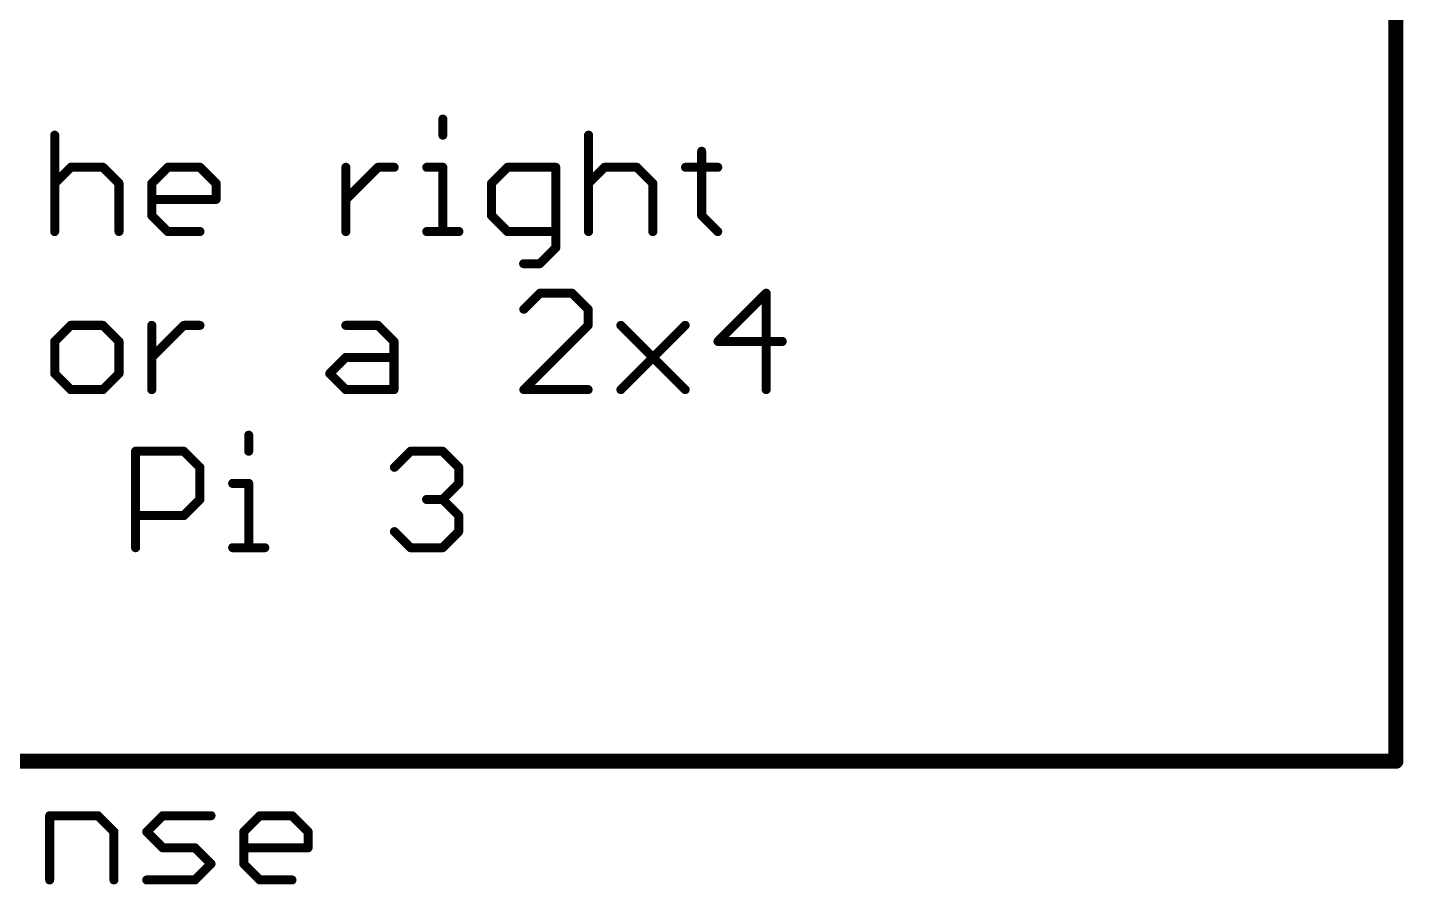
# Model space of a CAD drawing. Extents: x -1 to 129, y -23 to 41.
# Drawn here: x 106.11 to 129.32, y -15.24 to -0.78 of the extents above; entities that cross this region are included whole.
import ezdxf

# ---------------------------------------------------------------- set-up
doc = ezdxf.new("R2010")
doc.units = 0
doc.layers.add('51', color=53, linetype='CONTINUOUS')

msp = doc.modelspace()

# ---------------------------------------------------------------- linework, layer by layer
at = {"layer": '51'}
for points, const_width in [([(129.19, -13.16), (129.19, 36.21)], 0.254), ([(113.1133, -2.3246), (113.1133, -2.5958)], 0.1524), ([(106.5664, -2.5958), (106.5664, -4.2228)], 0.1524), ([(115.5708, -2.5958), (115.5708, -4.2228)], 0.1524), ([(117.4791, -2.867), (117.4791, -3.9516)], 0.1524), ([(106.5664, -3.4093), (106.8376, -3.1381)], 0.1524), ([(106.8376, -3.1381), (107.3799, -3.1381)], 0.1524), ([(107.3799, -3.1381), (107.6511, -3.4093)], 0.1524), ([(108.2036, -3.4093), (108.4747, -3.1381)], 0.1524), ([(108.4747, -3.1381), (109.0171, -3.1381)], 0.1524), ([(109.0171, -3.1381), (109.2882, -3.4093)], 0.1524), ([(111.4779, -4.2228), (111.4779, -3.1381)], 0.1524), ([(111.4779, -3.6805), (112.0202, -3.1381)], 0.1524), ([(112.0202, -3.1381), (112.2914, -3.1381)], 0.1524), ([(112.8422, -3.1381), (113.1133, -3.1381)], 0.1524), ([(113.1133, -3.1381), (113.1133, -4.2228)], 0.1524), ([(114.2048, -3.1381), (113.9336, -3.4093)], 0.1524), ([(115.0183, -3.1381), (114.2048, -3.1381)], 0.1524), ([(115.0183, -4.494), (115.0183, -3.1381)], 0.1524), ([(115.5708, -3.4093), (115.8419, -3.1381)], 0.1524), ([(115.8419, -3.1381), (116.3843, -3.1381)], 0.1524), ([(116.3843, -3.1381), (116.6554, -3.4093)], 0.1524), ([(117.2079, -3.1381), (117.7503, -3.1381)], 0.1524), ([(107.6511, -3.4093), (107.6511, -4.2228)], 0.1524), ([(108.2036, -3.9516), (108.2036, -3.4093)], 0.1524), ([(109.2882, -3.4093), (109.2882, -3.6805)], 0.1524), ([(113.9336, -3.4093), (113.9336, -3.9516)], 0.1524), ([(116.6554, -3.4093), (116.6554, -4.2228)], 0.1524), ([(109.2882, -3.6805), (108.2036, -3.6805)], 0.1524), ([(108.4747, -4.2228), (108.2036, -3.9516)], 0.1524), ([(113.9336, -3.9516), (114.2048, -4.2228)], 0.1524), ([(117.4791, -3.9516), (117.7503, -4.2228)], 0.1524), ([(109.0171, -4.2228), (108.4747, -4.2228)], 0.1524), ([(112.8422, -4.2228), (113.3845, -4.2228)], 0.1524), ([(114.2048, -4.2228), (115.0183, -4.2228)], 0.1524), ([(114.7471, -4.7651), (115.0183, -4.494)], 0.1524), ([(114.476, -4.7651), (114.7471, -4.7651)], 0.1524), ([(114.7505, -5.2628), (114.4793, -5.534)], 0.1524), ([(115.2928, -5.2628), (114.7505, -5.2628)], 0.1524), ([(115.564, -5.534), (115.2928, -5.2628)], 0.1524), ([(118.5671, -5.2628), (117.7537, -6.0763)], 0.1524), ([(118.5671, -6.8898), (118.5671, -5.2628)], 0.1524), ([(115.564, -5.8051), (115.564, -5.534)], 0.1524), ([(106.8376, -5.8051), (106.5664, -6.0763)], 0.1524), ([(107.3799, -5.8051), (106.8376, -5.8051)], 0.1524), ([(107.6511, -6.0763), (107.3799, -5.8051)], 0.1524), ([(108.2036, -6.8898), (108.2036, -5.8051)], 0.1524), ([(108.2036, -6.3475), (108.7459, -5.8051)], 0.1524), ([(108.7459, -5.8051), (109.0171, -5.8051)], 0.1524), ([(111.4762, -5.8051), (112.0185, -5.8051)], 0.1524), ([(112.0185, -5.8051), (112.2897, -6.0763)], 0.1524), ([(114.4793, -6.8898), (115.564, -5.8051)], 0.1524), ([(116.1165, -5.8051), (117.2012, -6.8898)], 0.1524), ([(116.1165, -6.8898), (117.2012, -5.8051)], 0.1524), ([(106.5664, -6.0763), (106.5664, -6.6186)], 0.1524), ([(107.6511, -6.6186), (107.6511, -6.0763)], 0.1524), ([(112.2897, -6.0763), (112.2897, -6.8898)], 0.1524), ([(117.7537, -6.0763), (118.8383, -6.0763)], 0.1524), ([(111.205, -6.6186), (111.4762, -6.3475)], 0.1524), ([(111.4762, -6.3475), (112.2897, -6.3475)], 0.1524), ([(106.5664, -6.6186), (106.8376, -6.8898)], 0.1524), ([(107.3799, -6.8898), (107.6511, -6.6186)], 0.1524), ([(111.4762, -6.8898), (111.205, -6.6186)], 0.1524), ([(106.8376, -6.8898), (107.3799, -6.8898)], 0.1524), ([(112.2897, -6.8898), (111.4762, -6.8898)], 0.1524), ([(115.564, -6.8898), (114.4793, -6.8898)], 0.1524), ([(109.839, -7.6586), (109.839, -7.9298)], 0.1524), ([(107.9307, -9.5568), (107.9307, -7.9298)], 0.1524), ([(107.9307, -7.9298), (108.7442, -7.9298)], 0.1524), ([(108.7442, -7.9298), (109.0154, -8.201)], 0.1524), ([(112.2965, -8.201), (112.5676, -7.9298)], 0.1524), ([(112.5676, -7.9298), (113.11, -7.9298)], 0.1524), ([(113.11, -7.9298), (113.3811, -8.201)], 0.1524), ([(109.0154, -8.201), (109.0154, -8.7433)], 0.1524), ([(113.3811, -8.201), (113.3811, -8.4721)], 0.1524), ([(109.5679, -8.4721), (109.839, -8.4721)], 0.1524), ([(109.839, -8.4721), (109.839, -9.5568)], 0.1524), ([(113.3811, -8.4721), (113.11, -8.7433)], 0.1524), ([(109.0154, -8.7433), (108.7442, -9.0145)], 0.1524), ([(113.11, -8.7433), (112.8388, -8.7433)], 0.1524), ([(113.11, -8.7433), (113.3811, -9.0145)], 0.1524), ([(108.7442, -9.0145), (107.9307, -9.0145)], 0.1524), ([(113.3811, -9.0145), (113.3811, -9.2856)], 0.1524), ([(112.5676, -9.5568), (112.2965, -9.2856)], 0.1524), ([(113.3811, -9.2856), (113.11, -9.5568)], 0.1524), ([(109.5679, -9.5568), (110.1102, -9.5568)], 0.1524), ([(113.11, -9.5568), (112.5676, -9.5568)], 0.1524), ([(78.39, -13.16), (129.19, -13.16)], 0.254), ([(106.4813, -15.1638), (106.4813, -14.0791)], 0.1524), ([(106.4813, -14.0791), (107.2948, -14.0791)], 0.1524), ([(107.2948, -14.0791), (107.566, -14.3503)], 0.1524), ([(108.1185, -14.3503), (108.3896, -14.0791)], 0.1524), ([(108.3896, -14.0791), (109.2031, -14.0791)], 0.1524), ([(109.7556, -14.3503), (110.0268, -14.0791)], 0.1524), ([(110.0268, -14.0791), (110.5691, -14.0791)], 0.1524), ([(110.5691, -14.0791), (110.8403, -14.3503)], 0.1524), ([(107.566, -14.3503), (107.566, -15.1638)], 0.1524), ([(108.3896, -14.6215), (108.1185, -14.3503)], 0.1524), ([(109.7556, -14.8926), (109.7556, -14.3503)], 0.1524), ([(110.8403, -14.3503), (110.8403, -14.6215)], 0.1524), ([(108.932, -14.6215), (108.3896, -14.6215)], 0.1524), ([(109.2031, -14.8926), (108.932, -14.6215)], 0.1524), ([(110.8403, -14.6215), (109.7556, -14.6215)], 0.1524), ([(108.932, -15.1638), (109.2031, -14.8926)], 0.1524), ([(110.0268, -15.1638), (109.7556, -14.8926)], 0.1524), ([(108.1185, -15.1638), (108.932, -15.1638)], 0.1524), ([(110.5691, -15.1638), (110.0268, -15.1638)], 0.1524)]:
    msp.add_lwpolyline(points, dxfattribs=dict(at, const_width=const_width))
for points, const_width in [([(113.1514, -2.3246, 1), (113.0752, -2.3246)], 0.0762), ([(106.6045, -2.5958, 1), (106.5283, -2.5958)], 0.0762), ([(115.6089, -2.5958, 1), (115.5327, -2.5958)], 0.0762), ([(113.0752, -2.5958, 1), (113.1514, -2.5958)], 0.0762), ([(117.5172, -2.867, 1), (117.441, -2.867)], 0.0762), ([(106.8376, -3.1, 1), (106.8376, -3.1762)], 0.0762), ([(106.8645, -3.1651, 1), (106.8106, -3.1112)], 0.0762), ([(107.4069, -3.1112, 1), (107.353, -3.1651)], 0.0762), ([(107.3799, -3.1762, 1), (107.3799, -3.1)], 0.0762), ([(108.4747, -3.1, 1), (108.4747, -3.1762)], 0.0762), ([(108.5017, -3.1651, 1), (108.4478, -3.1112)], 0.0762), ([(109.044, -3.1112, 1), (108.9901, -3.1651)], 0.0762), ([(109.0171, -3.1762, 1), (109.0171, -3.1)], 0.0762), ([(111.516, -3.1381, 1), (111.4398, -3.1381)], 0.0762), ([(112.0202, -3.1, 1), (112.0202, -3.1762)], 0.0762), ([(112.0472, -3.1651, 1), (111.9933, -3.1112)], 0.0762), ([(112.2914, -3.1762, 1), (112.2914, -3.1)], 0.0762), ([(112.8422, -3.1, 1), (112.8422, -3.1762)], 0.0762), ([(113.1514, -3.1381, 1), (113.0752, -3.1381)], 0.0762), ([(113.1133, -3.1762, 1), (113.1133, -3.1)], 0.0762), ([(114.2048, -3.1, 1), (114.2048, -3.1762)], 0.0762), ([(114.2317, -3.1651, 1), (114.1778, -3.1112)], 0.0762), ([(115.0564, -3.1381, 1), (114.9802, -3.1381)], 0.0762), ([(115.0183, -3.1762, 1), (115.0183, -3.1)], 0.0762), ([(115.8419, -3.1, 1), (115.8419, -3.1762)], 0.0762), ([(115.8689, -3.1651, 1), (115.815, -3.1112)], 0.0762), ([(116.4112, -3.1112, 1), (116.3573, -3.1651)], 0.0762), ([(116.3843, -3.1762, 1), (116.3843, -3.1)], 0.0762), ([(117.2079, -3.1, 1), (117.2079, -3.1762)], 0.0762), ([(117.7503, -3.1762, 1), (117.7503, -3.1)], 0.0762), ([(106.5395, -3.3824, 1), (106.5934, -3.4362)], 0.0762), ([(107.6892, -3.4093, 1), (107.613, -3.4093)], 0.0762), ([(107.6241, -3.4362, 1), (107.678, -3.3824)], 0.0762), ([(108.2417, -3.4093, 1), (108.1655, -3.4093)], 0.0762), ([(108.1766, -3.3824, 1), (108.2305, -3.4362)], 0.0762), ([(109.3263, -3.4093, 1), (109.2501, -3.4093)], 0.0762), ([(109.2613, -3.4362, 1), (109.3152, -3.3824)], 0.0762), ([(113.9717, -3.4093, 1), (113.8955, -3.4093)], 0.0762), ([(113.9067, -3.3824, 1), (113.9606, -3.4362)], 0.0762), ([(115.5438, -3.3824, 1), (115.5977, -3.4362)], 0.0762), ([(116.6935, -3.4093, 1), (116.6173, -3.4093)], 0.0762), ([(116.6285, -3.4362, 1), (116.6824, -3.3824)], 0.0762), ([(108.2036, -3.6424, 1), (108.2036, -3.7186)], 0.0762), ([(109.2501, -3.6805, 1), (109.3263, -3.6805)], 0.0762), ([(109.2882, -3.7186, 1), (109.2882, -3.6424)], 0.0762), ([(111.4509, -3.6535, 1), (111.5048, -3.7074)], 0.0762), ([(108.2305, -3.9247, 1), (108.1766, -3.9786)], 0.0762), ([(108.1655, -3.9516, 1), (108.2417, -3.9516)], 0.0762), ([(113.9606, -3.9247, 1), (113.9067, -3.9786)], 0.0762), ([(113.8955, -3.9516, 1), (113.9717, -3.9516)], 0.0762), ([(117.506, -3.9247, 1), (117.4522, -3.9786)], 0.0762), ([(117.441, -3.9516, 1), (117.5172, -3.9516)], 0.0762), ([(108.4747, -4.1847, 1), (108.4747, -4.2609)], 0.0762), ([(108.4478, -4.2497, 1), (108.5017, -4.1959)], 0.0762), ([(109.0171, -4.2609, 1), (109.0171, -4.1847)], 0.0762), ([(112.8422, -4.1847, 1), (112.8422, -4.2609)], 0.0762), ([(113.3845, -4.2609, 1), (113.3845, -4.1847)], 0.0762), ([(114.2048, -4.1847, 1), (114.2048, -4.2609)], 0.0762), ([(114.1778, -4.2497, 1), (114.2317, -4.1959)], 0.0762), ([(115.0183, -4.2609, 1), (115.0183, -4.1847)], 0.0762), ([(117.7233, -4.2497, 1), (117.7772, -4.1959)], 0.0762), ([(106.5283, -4.2228, 1), (106.6045, -4.2228)], 0.0762), ([(107.613, -4.2228, 1), (107.6892, -4.2228)], 0.0762), ([(111.4398, -4.2228, 1), (111.516, -4.2228)], 0.0762), ([(113.0752, -4.2228, 1), (113.1514, -4.2228)], 0.0762), ([(115.5327, -4.2228, 1), (115.6089, -4.2228)], 0.0762), ([(116.6173, -4.2228, 1), (116.6935, -4.2228)], 0.0762), ([(114.9802, -4.494, 1), (115.0564, -4.494)], 0.0762), ([(115.0452, -4.5209, 1), (114.9913, -4.467)], 0.0762), ([(114.476, -4.727, 1), (114.476, -4.8032)], 0.0762), ([(114.7202, -4.7382, 1), (114.7741, -4.7921)], 0.0762), ([(114.7471, -4.8032, 1), (114.7471, -4.727)], 0.0762), ([(114.7505, -5.2247, 1), (114.7505, -5.3009)], 0.0762), ([(114.7774, -5.2898, 1), (114.7236, -5.2359)], 0.0762), ([(115.3198, -5.2359, 1), (115.2659, -5.2898)], 0.0762), ([(115.2928, -5.3009, 1), (115.2928, -5.2247)], 0.0762), ([(118.6052, -5.2628, 1), (118.529, -5.2628)], 0.0762), ([(118.5941, -5.2898, 1), (118.5402, -5.2359)], 0.0762), ([(114.4524, -5.507, 1), (114.5063, -5.5609)], 0.0762), ([(115.6021, -5.534, 1), (115.5259, -5.534)], 0.0762), ([(115.5371, -5.5609, 1), (115.5909, -5.507)], 0.0762), ([(106.8376, -5.767, 1), (106.8376, -5.8432)], 0.0762), ([(106.8645, -5.8321, 1), (106.8106, -5.7782)], 0.0762), ([(107.4069, -5.7782, 1), (107.353, -5.8321)], 0.0762), ([(107.3799, -5.8432, 1), (107.3799, -5.767)], 0.0762), ([(108.2417, -5.8051, 1), (108.1655, -5.8051)], 0.0762), ([(108.7459, -5.767, 1), (108.7459, -5.8432)], 0.0762), ([(108.7728, -5.8321, 1), (108.719, -5.7782)], 0.0762), ([(109.0171, -5.8432, 1), (109.0171, -5.767)], 0.0762), ([(111.4762, -5.767, 1), (111.4762, -5.8432)], 0.0762), ([(112.0455, -5.7782, 1), (111.9916, -5.8321)], 0.0762), ([(112.0185, -5.8432, 1), (112.0185, -5.767)], 0.0762), ([(115.5259, -5.8051, 1), (115.6021, -5.8051)], 0.0762), ([(115.5909, -5.8321, 1), (115.5371, -5.7782)], 0.0762), ([(116.1434, -5.7782, 1), (116.0896, -5.8321)], 0.0762), ([(117.2281, -5.8321, 1), (117.1742, -5.7782)], 0.0762), ([(106.6045, -6.0763, 1), (106.5283, -6.0763)], 0.0762), ([(106.5395, -6.0494, 1), (106.5934, -6.1032)], 0.0762), ([(107.6892, -6.0763, 1), (107.613, -6.0763)], 0.0762), ([(107.6241, -6.1032, 1), (107.678, -6.0494)], 0.0762), ([(112.3278, -6.0763, 1), (112.2516, -6.0763)], 0.0762), ([(112.2627, -6.1032, 1), (112.3166, -6.0494)], 0.0762), ([(117.7537, -6.0382, 1), (117.7537, -6.1144)], 0.0762), ([(117.7267, -6.0494, 1), (117.7806, -6.1032)], 0.0762), ([(118.8383, -6.1144, 1), (118.8383, -6.0382)], 0.0762), ([(108.1766, -6.3205, 1), (108.2305, -6.3744)], 0.0762), ([(111.4762, -6.3094, 1), (111.4762, -6.3856)], 0.0762), ([(111.5031, -6.3744, 1), (111.4492, -6.3205)], 0.0762), ([(112.2897, -6.3856, 1), (112.2897, -6.3094)], 0.0762), ([(106.5934, -6.5917, 1), (106.5395, -6.6456)], 0.0762), ([(106.5283, -6.6186, 1), (106.6045, -6.6186)], 0.0762), ([(107.613, -6.6186, 1), (107.6892, -6.6186)], 0.0762), ([(107.678, -6.6456, 1), (107.6241, -6.5917)], 0.0762), ([(111.232, -6.5917, 1), (111.1781, -6.6456)], 0.0762), ([(111.1781, -6.5917, 1), (111.232, -6.6456)], 0.0762), ([(106.8376, -6.8517, 1), (106.8376, -6.9279)], 0.0762), ([(106.8106, -6.9167, 1), (106.8645, -6.8629)], 0.0762), ([(107.353, -6.8629, 1), (107.4069, -6.9167)], 0.0762), ([(107.3799, -6.9279, 1), (107.3799, -6.8517)], 0.0762), ([(108.1655, -6.8898, 1), (108.2417, -6.8898)], 0.0762), ([(111.4762, -6.8517, 1), (111.4762, -6.9279)], 0.0762), ([(111.4492, -6.9167, 1), (111.5031, -6.8629)], 0.0762), ([(112.2516, -6.8898, 1), (112.3278, -6.8898)], 0.0762), ([(112.2897, -6.9279, 1), (112.2897, -6.8517)], 0.0762), ([(114.4793, -6.8517, 1), (114.4793, -6.9279)], 0.0762), ([(114.4524, -6.8629, 1), (114.5063, -6.9167)], 0.0762), ([(115.564, -6.9279, 1), (115.564, -6.8517)], 0.0762), ([(116.0896, -6.8629, 1), (116.1434, -6.9167)], 0.0762), ([(117.1742, -6.9167, 1), (117.2281, -6.8629)], 0.0762), ([(118.529, -6.8898, 1), (118.6052, -6.8898)], 0.0762), ([(109.8771, -7.6586, 1), (109.8009, -7.6586)], 0.0762), ([(107.9688, -7.9298, 1), (107.8926, -7.9298)], 0.0762), ([(107.9307, -7.8917, 1), (107.9307, -7.9679)], 0.0762), ([(108.7711, -7.9029, 1), (108.7173, -7.9568)], 0.0762), ([(108.7442, -7.9679, 1), (108.7442, -7.8917)], 0.0762), ([(112.5676, -7.8917, 1), (112.5676, -7.9679)], 0.0762), ([(112.5946, -7.9568, 1), (112.5407, -7.9029)], 0.0762), ([(113.1369, -7.9029, 1), (113.083, -7.9568)], 0.0762), ([(113.11, -7.9679, 1), (113.11, -7.8917)], 0.0762), ([(109.8009, -7.9298, 1), (109.8771, -7.9298)], 0.0762), ([(109.0535, -8.201, 1), (108.9773, -8.201)], 0.0762), ([(108.9884, -8.2279, 1), (109.0423, -8.174)], 0.0762), ([(112.2695, -8.174, 1), (112.3234, -8.2279)], 0.0762), ([(113.4192, -8.201, 1), (113.343, -8.201)], 0.0762), ([(113.3542, -8.2279, 1), (113.4081, -8.174)], 0.0762), ([(109.5679, -8.434, 1), (109.5679, -8.5102)], 0.0762), ([(109.8771, -8.4721, 1), (109.8009, -8.4721)], 0.0762), ([(109.839, -8.5102, 1), (109.839, -8.434)], 0.0762), ([(113.343, -8.4721, 1), (113.4192, -8.4721)], 0.0762), ([(113.4081, -8.4991, 1), (113.3542, -8.4452)], 0.0762), ([(108.9773, -8.7433, 1), (109.0535, -8.7433)], 0.0762), ([(109.0423, -8.7702, 1), (108.9884, -8.7164)], 0.0762), ([(112.8388, -8.7052, 1), (112.8388, -8.7814)], 0.0762), ([(113.1369, -8.7164, 1), (113.083, -8.7702)], 0.0762), ([(113.083, -8.7164, 1), (113.1369, -8.7702)], 0.0762), ([(113.11, -8.7814, 1), (113.11, -8.7052)], 0.0762), ([(107.9307, -8.9764, 1), (107.9307, -9.0526)], 0.0762), ([(108.7173, -8.9875, 1), (108.7712, -9.0414)], 0.0762), ([(108.7442, -9.0526, 1), (108.7442, -8.9764)], 0.0762), ([(113.4192, -9.0145, 1), (113.343, -9.0145)], 0.0762), ([(113.3542, -9.0414, 1), (113.4081, -8.9875)], 0.0762), ([(112.3234, -9.2587, 1), (112.2695, -9.3126)], 0.0762), ([(113.343, -9.2856, 1), (113.4192, -9.2856)], 0.0762), ([(113.4081, -9.3126, 1), (113.3542, -9.2587)], 0.0762), ([(109.5679, -9.5187, 1), (109.5679, -9.5949)], 0.0762), ([(110.1102, -9.5949, 1), (110.1102, -9.5187)], 0.0762), ([(112.5676, -9.5187, 1), (112.5676, -9.5949)], 0.0762), ([(112.5407, -9.5837, 1), (112.5946, -9.5299)], 0.0762), ([(113.083, -9.5299, 1), (113.1369, -9.5837)], 0.0762), ([(113.11, -9.5949, 1), (113.11, -9.5187)], 0.0762), ([(107.8926, -9.5568, 1), (107.9688, -9.5568)], 0.0762), ([(109.8009, -9.5568, 1), (109.8771, -9.5568)], 0.0762), ([(129.1265, -13.16, 1), (129.2535, -13.16)], 0.127), ([(129.19, -13.2235, 1), (129.19, -13.0965)], 0.127), ([(106.5194, -14.0791, 1), (106.4432, -14.0791)], 0.0762), ([(106.4813, -14.041, 1), (106.4813, -14.1172)], 0.0762), ([(107.3218, -14.0522, 1), (107.2679, -14.1061)], 0.0762), ([(107.2948, -14.1172, 1), (107.2948, -14.041)], 0.0762), ([(108.3896, -14.041, 1), (108.3896, -14.1172)], 0.0762), ([(108.4166, -14.1061, 1), (108.3627, -14.0522)], 0.0762), ([(109.2031, -14.1172, 1), (109.2031, -14.041)], 0.0762), ([(110.0268, -14.041, 1), (110.0268, -14.1172)], 0.0762), ([(110.0537, -14.1061, 1), (109.9999, -14.0522)], 0.0762), ([(110.5961, -14.0522, 1), (110.5422, -14.1061)], 0.0762), ([(110.5691, -14.1172, 1), (110.5691, -14.041)], 0.0762), ([(107.6041, -14.3503, 1), (107.5279, -14.3503)], 0.0762), ([(107.539, -14.3772, 1), (107.5929, -14.3234)], 0.0762), ([(108.1454, -14.3234, 1), (108.0915, -14.3772)], 0.0762), ([(108.0915, -14.3234, 1), (108.1454, -14.3772)], 0.0762), ([(109.7937, -14.3503, 1), (109.7175, -14.3503)], 0.0762), ([(109.7287, -14.3234, 1), (109.7826, -14.3772)], 0.0762), ([(110.8784, -14.3503, 1), (110.8022, -14.3503)], 0.0762), ([(110.8134, -14.3772, 1), (110.8672, -14.3234)], 0.0762), ([(108.3896, -14.5834, 1), (108.3896, -14.6596)], 0.0762), ([(108.3627, -14.6484, 1), (108.4166, -14.5945)], 0.0762), ([(108.9589, -14.5945, 1), (108.905, -14.6484)], 0.0762), ([(108.932, -14.6596, 1), (108.932, -14.5834)], 0.0762), ([(109.7556, -14.5834, 1), (109.7556, -14.6596)], 0.0762), ([(110.8022, -14.6215, 1), (110.8784, -14.6215)], 0.0762), ([(110.8403, -14.6596, 1), (110.8403, -14.5834)], 0.0762), ([(109.2301, -14.9196, 1), (109.1762, -14.8657)], 0.0762), ([(109.1762, -14.9196, 1), (109.2301, -14.8657)], 0.0762), ([(109.7826, -14.8657, 1), (109.7287, -14.9196)], 0.0762), ([(109.7175, -14.8926, 1), (109.7937, -14.8926)], 0.0762), ([(106.4432, -15.1638, 1), (106.5194, -15.1638)], 0.0762), ([(107.5279, -15.1638, 1), (107.6041, -15.1638)], 0.0762), ([(108.1185, -15.1257, 1), (108.1185, -15.2019)], 0.0762), ([(108.905, -15.1369, 1), (108.9589, -15.1907)], 0.0762), ([(108.932, -15.2019, 1), (108.932, -15.1257)], 0.0762), ([(110.0268, -15.1257, 1), (110.0268, -15.2019)], 0.0762), ([(109.9999, -15.1907, 1), (110.0537, -15.1369)], 0.0762), ([(110.5691, -15.2019, 1), (110.5691, -15.1257)], 0.0762)]:
    msp.add_lwpolyline(points, format="xyb", dxfattribs=dict(at, const_width=const_width))

doc.saveas('drawing.dxf')
